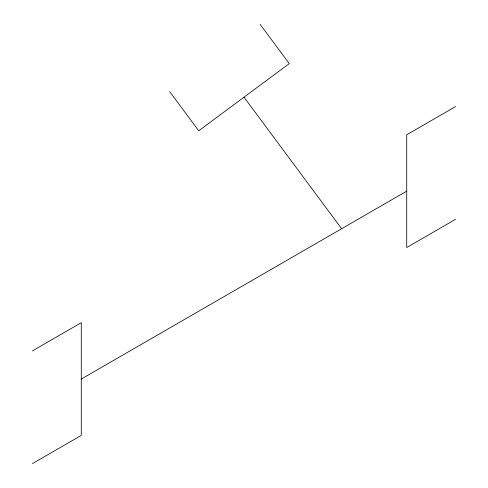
<?xml version="1.0" encoding="UTF-8"?>
<svg xmlns="http://www.w3.org/2000/svg" width="488" height="488" viewBox="0 0 488 488"><rect width="100%" height="100%" fill="white"/><g stroke="black" fill="none" stroke-linecap="round" stroke-linejoin="round"><path stroke-width="0.73" d="M32.458 350.86L81.276 322.678L81.276 435.418L32.458 463.6M455.542 106.591L406.724 134.773L406.724 247.514L455.542 219.332M81.276 379.048L406.724 191.144M260.165 24.4L289.262 63.599L198.738 130.796L169.641 91.598M244 97.197L341.637 228.726"/></g></svg>
